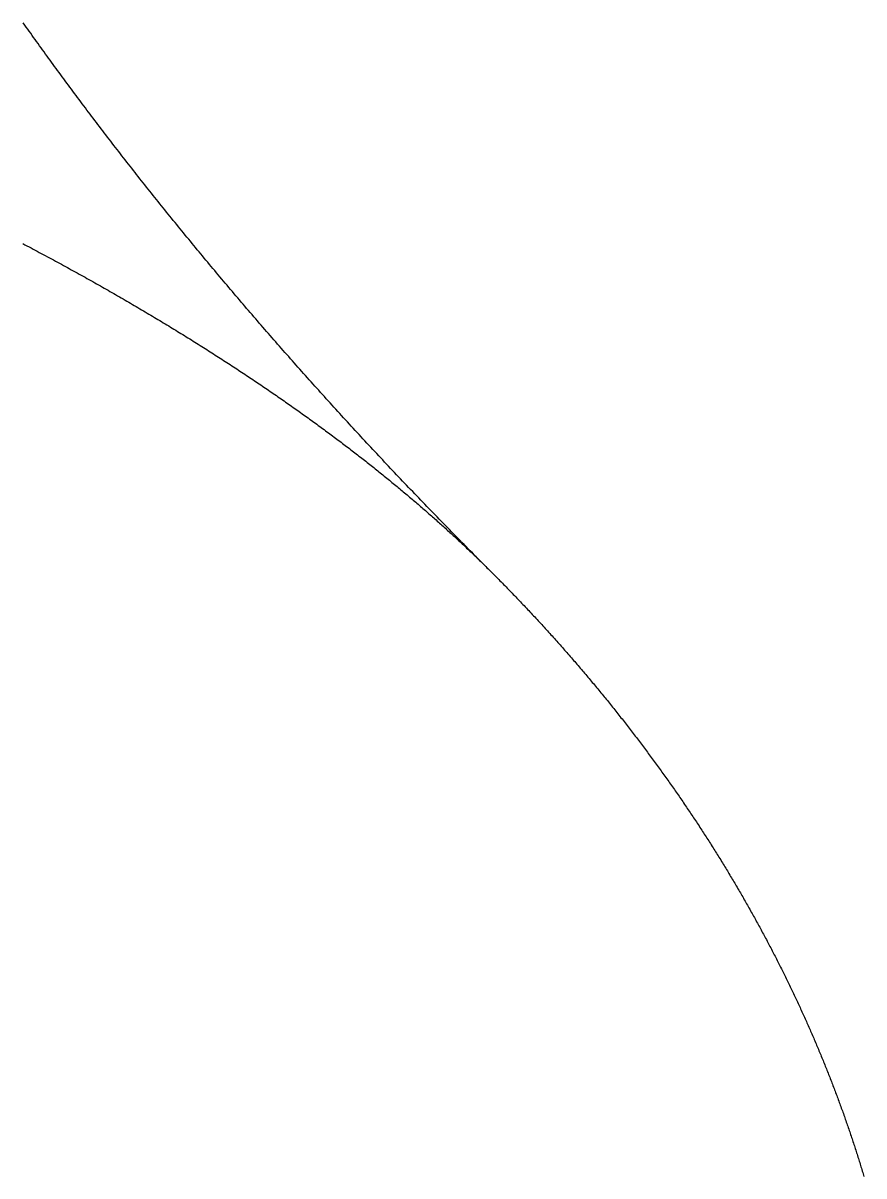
# Model space of a CAD drawing. Extents: x -14 to 314, y -178 to 13.
# Drawn here: x 63.71 to 73.21, y -134.82 to -121.8 of the extents above; entities that cross this region are included whole.
import ezdxf

# ---------------------------------------------------------------- set-up
doc = ezdxf.new("R2010")
doc.units = 0
doc.layers.add('BLACK', color=7, linetype='CONTINUOUS')

msp = doc.modelspace()

# ---------------------------------------------------------------- linework, layer by layer
at = {"layer": 'BLACK', "linetype": 'CONTINUOUS'}
for p, q in [((63.729572, -121.819915), (63.713001, -121.796563)), ((63.746169, -121.843272), (63.729572, -121.819915)), ((63.762793, -121.86663), (63.746169, -121.843272)), ((63.779443, -121.889992), (63.762793, -121.86663)), ((63.79612, -121.913357), (63.779443, -121.889992)), ((63.812824, -121.936724), (63.79612, -121.913357)), ((63.829554, -121.960095), (63.812824, -121.936724)), ((63.846311, -121.983468), (63.829554, -121.960095)), ((63.863095, -122.006844), (63.846311, -121.983468)), ((63.879905, -122.030223), (63.863095, -122.006844)), ((63.896742, -122.053605), (63.879905, -122.030223)), ((63.913606, -122.07699), (63.896742, -122.053605)), ((63.930496, -122.100377), (63.913606, -122.07699)), ((63.947413, -122.123768), (63.930496, -122.100377)), ((63.964357, -122.14716), (63.947413, -122.123768)), ((63.981328, -122.170557), (63.964357, -122.14716)), ((63.998325, -122.193955), (63.981328, -122.170557)), ((64.015349, -122.217357), (63.998325, -122.193955)), ((64.0324, -122.240761), (64.015349, -122.217357)), ((64.049478, -122.264169), (64.0324, -122.240761)), ((64.066582, -122.287579), (64.049478, -122.264169)), ((64.083714, -122.310992), (64.066582, -122.287579)), ((64.100872, -122.334407), (64.083714, -122.310992)), ((64.118057, -122.357826), (64.100872, -122.334407)), ((64.135269, -122.381247), (64.118057, -122.357826)), ((64.152507, -122.404671), (64.135269, -122.381247)), ((64.169773, -122.428098), (64.152507, -122.404671)), ((64.187066, -122.451528), (64.169773, -122.428098)), ((64.204385, -122.47496), (64.187066, -122.451528)), ((64.221731, -122.498395), (64.204385, -122.47496)), ((64.239105, -122.521833), (64.221731, -122.498395)), ((64.256505, -122.545273), (64.239105, -122.521833)), ((64.273932, -122.568717), (64.256505, -122.545273)), ((64.291386, -122.592163), (64.273932, -122.568717)), ((64.308867, -122.615611), (64.291386, -122.592163)), ((64.326376, -122.639063), (64.308867, -122.615611)), ((64.34391, -122.662517), (64.326376, -122.639063)), ((64.361473, -122.685975), (64.34391, -122.662517)), ((64.379062, -122.709434), (64.361473, -122.685975)), ((64.396678, -122.732897), (64.379062, -122.709434)), ((64.414321, -122.756362), (64.396678, -122.732897)), ((64.431992, -122.77983), (64.414321, -122.756362)), ((64.449689, -122.8033), (64.431992, -122.77983)), ((64.467414, -122.826774), (64.449689, -122.8033)), ((64.485165, -122.85025), (64.467414, -122.826774)), ((64.502944, -122.873728), (64.485165, -122.85025)), ((64.52075, -122.89721), (64.502944, -122.873728)), ((64.538583, -122.920694), (64.52075, -122.89721)), ((64.556443, -122.94418), (64.538583, -122.920694)), ((64.57433, -122.96767), (64.556443, -122.94418)), ((64.592244, -122.991162), (64.57433, -122.96767)), ((64.610186, -123.014657), (64.592244, -122.991162)), ((64.628155, -123.038154), (64.610186, -123.014657)), ((64.646151, -123.061654), (64.628155, -123.038154)), ((64.664174, -123.085156), (64.646151, -123.061654)), ((64.682225, -123.108662), (64.664174, -123.085156)), ((64.700302, -123.13217), (64.682225, -123.108662)), ((64.718408, -123.15568), (64.700302, -123.13217)), ((64.73654, -123.179193), (64.718408, -123.15568)), ((64.754699, -123.202709), (64.73654, -123.179193)), ((64.772886, -123.226228), (64.754699, -123.202709)), ((64.791101, -123.249749), (64.772886, -123.226228)), ((64.809342, -123.273272), (64.791101, -123.249749)), ((64.827611, -123.296799), (64.809342, -123.273272)), ((64.845907, -123.320327), (64.827611, -123.296799)), ((64.864231, -123.343859), (64.845907, -123.320327)), ((64.882581, -123.367393), (64.864231, -123.343859)), ((64.90096, -123.39093), (64.882581, -123.367393)), ((64.919365, -123.414469), (64.90096, -123.39093)), ((64.937799, -123.438011), (64.919365, -123.414469)), ((64.956259, -123.461555), (64.937799, -123.438011)), ((64.974747, -123.485102), (64.956259, -123.461555)), ((64.993262, -123.508651), (64.974747, -123.485102)), ((65.011805, -123.532203), (64.993262, -123.508651)), ((65.030376, -123.555758), (65.011805, -123.532203)), ((65.048974, -123.579315), (65.030376, -123.555758)), ((65.067599, -123.602875), (65.048974, -123.579315)), ((65.086252, -123.626437), (65.067599, -123.602875)), ((65.104932, -123.650001), (65.086252, -123.626437)), ((65.12364, -123.673569), (65.104932, -123.650001)), ((65.142375, -123.697139), (65.12364, -123.673569)), ((65.161138, -123.720711), (65.142375, -123.697139)), ((65.179929, -123.744286), (65.161138, -123.720711)), ((65.198747, -123.767863), (65.179929, -123.744286)), ((65.217593, -123.791443), (65.198747, -123.767863)), ((65.236466, -123.815025), (65.217593, -123.791443)), ((65.255367, -123.83861), (65.236466, -123.815025)), ((65.274296, -123.862198), (65.255367, -123.83861)), ((65.293252, -123.885787), (65.274296, -123.862198)), ((65.312236, -123.90938), (65.293252, -123.885787)), ((65.331247, -123.932974), (65.312236, -123.90938)), ((65.350287, -123.956572), (65.331247, -123.932974)), ((65.369353, -123.980171), (65.350287, -123.956572)), ((65.388448, -124.003774), (65.369353, -123.980171)), ((65.407571, -124.027378), (65.388448, -124.003774)), ((65.426721, -124.050985), (65.407571, -124.027378)), ((65.445898, -124.074595), (65.426721, -124.050985)), ((65.465104, -124.098207), (65.445898, -124.074595)), ((65.484337, -124.121821), (65.465104, -124.098207)), ((65.503599, -124.145438), (65.484337, -124.121821)), ((65.522888, -124.169057), (65.503599, -124.145438)), ((65.542205, -124.192679), (65.522888, -124.169057)), ((65.561549, -124.216303), (65.542205, -124.192679)), ((65.580922, -124.23993), (65.561549, -124.216303)), ((65.600322, -124.263558), (65.580922, -124.23993)), ((65.61975, -124.28719), (65.600322, -124.263558)), ((63.707376, -124.289603), (63.73073, -124.301911)), ((63.73073, -124.301911), (63.75402, -124.314209)), ((63.75402, -124.314209), (63.777282, -124.326514)), ((63.777282, -124.326514), (63.800481, -124.338809)), ((63.800481, -124.338809), (63.823652, -124.351112)), ((63.823652, -124.351112), (63.84676, -124.363403)), ((63.84676, -124.363403), (63.86984, -124.375703)), ((63.86984, -124.375703), (63.892857, -124.387991)), ((63.892857, -124.387991), (63.915847, -124.400288)), ((65.639206, -124.310823), (65.61975, -124.28719)), ((65.65869, -124.33446), (65.639206, -124.310823)), ((65.678202, -124.358098), (65.65869, -124.33446)), ((65.697741, -124.381739), (65.678202, -124.358098)), ((65.717309, -124.405382), (65.697741, -124.381739)), ((63.915847, -124.400288), (63.938773, -124.412573)), ((63.938773, -124.412573), (63.961672, -124.424867)), ((63.961672, -124.424867), (63.984508, -124.437149)), ((63.984508, -124.437149), (64.007316, -124.44944)), ((64.007316, -124.44944), (64.030062, -124.461719)), ((64.030062, -124.461719), (64.05278, -124.474006)), ((64.05278, -124.474006), (64.075436, -124.486282)), ((64.075436, -124.486282), (64.098064, -124.498566)), ((64.098064, -124.498566), (64.12063, -124.510839)), ((64.12063, -124.510839), (64.143168, -124.52312)), ((64.143168, -124.52312), (64.165645, -124.53539)), ((65.736905, -124.429028), (65.717309, -124.405382)), ((65.756528, -124.452676), (65.736905, -124.429028)), ((65.77618, -124.476327), (65.756528, -124.452676)), ((65.795859, -124.499979), (65.77618, -124.476327)), ((65.815566, -124.523634), (65.795859, -124.499979)), ((65.835302, -124.547292), (65.815566, -124.523634)), ((64.165645, -124.53539), (64.188094, -124.547668)), ((64.188094, -124.547668), (64.210481, -124.559934)), ((64.210481, -124.559934), (64.232841, -124.572209)), ((64.232841, -124.572209), (64.255139, -124.584472)), ((64.255139, -124.584472), (64.277409, -124.596743)), ((64.277409, -124.596743), (64.299618, -124.609003)), ((64.299618, -124.609003), (64.3218, -124.621271)), ((64.3218, -124.621271), (64.34392, -124.633528)), ((64.34392, -124.633528), (64.366013, -124.645792)), ((64.366013, -124.645792), (64.388045, -124.658046)), ((64.388045, -124.658046), (64.410049, -124.670307)), ((65.855065, -124.570952), (65.835302, -124.547292)), ((65.874857, -124.594614), (65.855065, -124.570952)), ((65.894676, -124.618278), (65.874857, -124.594614)), ((65.914524, -124.641945), (65.894676, -124.618278)), ((65.934399, -124.665614), (65.914524, -124.641945)), ((64.410049, -124.670307), (64.431993, -124.682557)), ((64.431993, -124.682557), (64.453909, -124.694815)), ((64.453909, -124.694815), (64.475765, -124.707062)), ((64.475765, -124.707062), (64.497593, -124.719316)), ((64.497593, -124.719316), (64.519361, -124.731559)), ((64.519361, -124.731559), (64.541101, -124.74381)), ((64.541101, -124.74381), (64.562781, -124.75605)), ((64.562781, -124.75605), (64.584434, -124.768298)), ((64.584434, -124.768298), (64.606027, -124.780534)), ((64.606027, -124.780534), (64.627592, -124.792778)), ((65.954303, -124.689286), (65.934399, -124.665614)), ((65.974235, -124.71296), (65.954303, -124.689286)), ((65.994195, -124.736636), (65.974235, -124.71296)), ((66.014183, -124.760314), (65.994195, -124.736636)), ((66.034199, -124.783995), (66.014183, -124.760314)), ((66.054243, -124.807678), (66.034199, -124.783995)), ((64.627592, -124.792778), (64.649097, -124.805011)), ((64.649097, -124.805011), (64.670576, -124.817252)), ((64.670576, -124.817252), (64.691994, -124.829482)), ((64.691994, -124.829482), (64.713385, -124.841719)), ((64.713385, -124.841719), (64.734717, -124.853945)), ((64.734717, -124.853945), (64.756021, -124.866178)), ((64.756021, -124.866178), (64.777266, -124.878401)), ((64.777266, -124.878401), (64.798484, -124.890631)), ((64.798484, -124.890631), (64.819643, -124.90285)), ((64.819643, -124.90285), (64.840774, -124.915076)), ((64.840774, -124.915076), (64.861847, -124.927291)), ((66.074315, -124.831363), (66.054243, -124.807678)), ((66.094416, -124.855051), (66.074315, -124.831363)), ((66.114545, -124.878741), (66.094416, -124.855051)), ((66.134702, -124.902433), (66.114545, -124.878741)), ((66.154887, -124.926127), (66.134702, -124.902433)), ((64.861847, -124.927291), (64.882892, -124.939514)), ((64.882892, -124.939514), (64.903879, -124.951726)), ((64.903879, -124.951726), (64.924838, -124.963945)), ((64.924838, -124.963945), (64.945739, -124.976153)), ((64.945739, -124.976153), (64.966613, -124.988369)), ((64.966613, -124.988369), (64.987428, -125.000573)), ((64.987428, -125.000573), (65.008216, -125.012785)), ((65.008216, -125.012785), (65.028946, -125.024986)), ((65.028946, -125.024986), (65.049649, -125.037194)), ((65.049649, -125.037194), (65.070294, -125.049391)), ((65.070294, -125.049391), (65.090912, -125.061595)), ((66.1751, -124.949824), (66.154887, -124.926127)), ((66.195342, -124.973523), (66.1751, -124.949824)), ((66.215612, -124.997225), (66.195342, -124.973523)), ((66.23591, -125.020928), (66.215612, -124.997225)), ((66.256236, -125.044634), (66.23591, -125.020928)), ((66.27659, -125.068342), (66.256236, -125.044634)), ((65.090912, -125.061595), (65.111472, -125.073789)), ((65.111472, -125.073789), (65.132005, -125.085989)), ((65.132005, -125.085989), (65.152481, -125.098179)), ((65.152481, -125.098179), (65.172929, -125.110376)), ((65.172929, -125.110376), (65.19332, -125.122562)), ((65.19332, -125.122562), (65.213684, -125.134755)), ((65.213684, -125.134755), (65.23399, -125.146937)), ((65.23399, -125.146937), (65.25427, -125.159126)), ((65.25427, -125.159126), (65.274493, -125.171305)), ((65.274493, -125.171305), (65.294688, -125.18349)), ((66.296974, -125.092052), (66.27659, -125.068342)), ((66.317385, -125.115764), (66.296974, -125.092052)), ((66.337824, -125.139479), (66.317385, -125.115764)), ((66.358292, -125.163196), (66.337824, -125.139479)), ((66.378788, -125.186915), (66.358292, -125.163196)), ((65.294688, -125.18349), (65.314827, -125.195665)), ((65.314827, -125.195665), (65.334939, -125.207846)), ((65.334939, -125.207846), (65.354994, -125.220017)), ((65.354994, -125.220017), (65.375022, -125.232195)), ((65.375022, -125.232195), (65.394994, -125.244362)), ((65.394994, -125.244362), (65.414939, -125.256536)), ((65.414939, -125.256536), (65.434827, -125.268699)), ((65.434827, -125.268699), (65.454689, -125.280869)), ((65.454689, -125.280869), (65.474494, -125.293028)), ((65.474494, -125.293028), (65.494273, -125.305194)), ((65.494273, -125.305194), (65.513995, -125.317349)), ((66.399313, -125.210637), (66.378788, -125.186915)), ((66.419866, -125.23436), (66.399313, -125.210637)), ((66.440447, -125.258086), (66.419866, -125.23436)), ((66.461057, -125.281814), (66.440447, -125.258086)), ((66.481695, -125.305544), (66.461057, -125.281814)), ((66.502362, -125.329277), (66.481695, -125.305544)), ((65.513995, -125.317349), (65.533691, -125.329511)), ((65.533691, -125.329511), (65.553331, -125.341662)), ((65.553331, -125.341662), (65.572945, -125.353821)), ((65.572945, -125.353821), (65.592502, -125.365968)), ((65.592502, -125.365968), (65.612033, -125.378122)), ((65.612033, -125.378122), (65.631509, -125.390265)), ((65.631509, -125.390265), (65.650958, -125.402416)), ((65.650958, -125.402416), (65.670351, -125.414555)), ((65.670351, -125.414555), (65.689718, -125.426701)), ((65.689718, -125.426701), (65.70903, -125.438836)), ((65.70903, -125.438836), (65.728315, -125.450979)), ((66.523056, -125.353011), (66.502362, -125.329277)), ((66.54378, -125.376748), (66.523056, -125.353011)), ((66.564532, -125.400487), (66.54378, -125.376748)), ((66.585312, -125.424228), (66.564532, -125.400487)), ((66.606121, -125.447971), (66.585312, -125.424228)), ((65.728315, -125.450979), (65.747545, -125.46311)), ((65.747545, -125.46311), (65.766749, -125.475248)), ((65.766749, -125.475248), (65.785898, -125.487375)), ((65.785898, -125.487375), (65.80502, -125.499509)), ((65.80502, -125.499509), (65.824088, -125.511632)), ((65.824088, -125.511632), (65.843129, -125.523762)), ((65.843129, -125.523762), (65.862116, -125.535881)), ((65.862116, -125.535881), (65.881076, -125.548007)), ((65.881076, -125.548007), (65.899982, -125.560122)), ((65.899982, -125.560122), (65.918862, -125.572244)), ((66.626958, -125.471717), (66.606121, -125.447971)), ((66.647824, -125.495464), (66.626958, -125.471717)), ((66.668719, -125.519214), (66.647824, -125.495464)), ((66.689641, -125.542966), (66.668719, -125.519214)), ((66.710593, -125.56672), (66.689641, -125.542966)), ((66.731573, -125.590476), (66.710593, -125.56672)), ((65.918862, -125.572244), (65.937688, -125.584355)), ((65.937688, -125.584355), (65.956487, -125.596473)), ((65.956487, -125.596473), (65.975232, -125.60858)), ((65.975232, -125.60858), (65.993951, -125.620693)), ((65.993951, -125.620693), (66.012616, -125.632796)), ((66.012616, -125.632796), (66.031255, -125.644905)), ((66.031255, -125.644905), (66.04984, -125.657004)), ((66.04984, -125.657004), (66.068399, -125.669109)), ((66.068399, -125.669109), (66.086905, -125.681203)), ((66.086905, -125.681203), (66.105384, -125.693304)), ((66.105384, -125.693304), (66.12381, -125.705394)), ((66.752581, -125.614235), (66.731573, -125.590476)), ((66.773619, -125.637995), (66.752581, -125.614235)), ((66.794684, -125.661758), (66.773619, -125.637995)), ((66.815779, -125.685523), (66.794684, -125.661758)), ((66.836902, -125.70929), (66.815779, -125.685523)), ((66.12381, -125.705394), (66.14221, -125.717491)), ((66.14221, -125.717491), (66.160556, -125.729577)), ((66.160556, -125.729577), (66.178877, -125.74167)), ((66.178877, -125.74167), (66.197145, -125.753751)), ((66.197145, -125.753751), (66.215386, -125.76584)), ((66.215386, -125.76584), (66.233575, -125.777917)), ((66.233575, -125.777917), (66.251738, -125.790001)), ((66.251738, -125.790001), (66.269848, -125.802074)), ((66.269848, -125.802074), (66.287932, -125.814154)), ((66.287932, -125.814154), (66.305964, -125.826223)), ((66.305964, -125.826223), (66.323969, -125.838299)), ((66.858053, -125.733058), (66.836902, -125.70929)), ((66.879234, -125.75683), (66.858053, -125.733058)), ((66.900443, -125.780603), (66.879234, -125.75683)), ((66.921681, -125.804378), (66.900443, -125.780603)), ((66.942947, -125.828155), (66.921681, -125.804378)), ((66.964242, -125.851935), (66.942947, -125.828155)), ((66.323969, -125.838299), (66.341923, -125.850363)), ((66.341923, -125.850363), (66.35985, -125.862435)), ((66.35985, -125.862435), (66.377725, -125.874495)), ((66.377725, -125.874495), (66.395575, -125.886562)), ((66.395575, -125.886562), (66.413372, -125.898618)), ((66.413372, -125.898618), (66.431144, -125.910681)), ((66.431144, -125.910681), (66.448863, -125.922732)), ((66.448863, -125.922732), (66.466557, -125.934791)), ((66.466557, -125.934791), (66.4842, -125.946838)), ((66.4842, -125.946838), (66.501816, -125.958892)), ((66.501816, -125.958892), (66.519381, -125.970935)), ((66.985566, -125.875716), (66.964242, -125.851935)), ((67.006918, -125.8995), (66.985566, -125.875716)), ((67.028299, -125.923285), (67.006918, -125.8995)), ((67.04971, -125.947073), (67.028299, -125.923285)), ((67.071148, -125.970863), (67.04971, -125.947073)), ((66.519381, -125.970935), (66.536921, -125.982985)), ((66.536921, -125.982985), (66.554409, -125.995024)), ((66.554409, -125.995024), (66.571871, -126.007069)), ((66.571871, -126.007069), (66.589282, -126.019103)), ((66.589282, -126.019103), (66.606668, -126.031144)), ((66.606668, -126.031144), (66.624002, -126.043174)), ((66.624002, -126.043174), (66.641311, -126.055211)), ((66.641311, -126.055211), (66.658569, -126.067236)), ((66.658569, -126.067236), (66.675802, -126.079269)), ((66.675802, -126.079269), (66.692983, -126.09129)), ((66.692983, -126.09129), (66.71014, -126.103318)), ((67.092616, -125.994655), (67.071148, -125.970863)), ((67.114112, -126.018448), (67.092616, -125.994655)), ((67.135638, -126.042244), (67.114112, -126.018448)), ((67.157191, -126.066042), (67.135638, -126.042244)), ((67.178774, -126.089842), (67.157191, -126.066042)), ((67.200386, -126.113644), (67.178774, -126.089842)), ((66.71014, -126.103318), (66.727245, -126.115334)), ((66.727245, -126.115334), (66.744326, -126.127358)), ((66.744326, -126.127358), (66.761356, -126.13937)), ((66.761356, -126.13937), (66.77836, -126.151389)), ((66.77836, -126.151389), (66.795314, -126.163397)), ((66.795314, -126.163397), (66.812243, -126.175411)), ((66.812243, -126.175411), (66.829122, -126.187415)), ((66.829122, -126.187415), (66.845976, -126.199425)), ((66.845976, -126.199425), (66.862779, -126.211424)), ((66.862779, -126.211424), (66.879557, -126.223429)), ((67.222027, -126.137449), (67.200386, -126.113644)), ((67.243696, -126.161254), (67.222027, -126.137449)), ((67.265394, -126.185063), (67.243696, -126.161254)), ((67.287121, -126.208873), (67.265394, -126.185063)), ((67.308878, -126.232685), (67.287121, -126.208873)), ((66.879557, -126.223429), (66.896286, -126.235424)), ((66.896286, -126.235424), (66.912989, -126.247425)), ((66.912989, -126.247425), (66.929643, -126.259415)), ((66.929643, -126.259415), (66.946271, -126.271412)), ((66.946271, -126.271412), (66.96285, -126.283397)), ((66.96285, -126.283397), (66.979404, -126.295389)), ((66.979404, -126.295389), (66.995909, -126.307371)), ((66.995909, -126.307371), (67.012388, -126.319358)), ((67.012388, -126.319358), (67.028819, -126.331335)), ((67.028819, -126.331335), (67.045224, -126.343318)), ((67.045224, -126.343318), (67.06158, -126.35529)), ((67.330663, -126.256499), (67.308878, -126.232685)), ((67.352477, -126.280315), (67.330663, -126.256499)), ((67.37432, -126.304133), (67.352477, -126.280315)), ((67.396192, -126.327953), (67.37432, -126.304133)), ((67.418093, -126.351775), (67.396192, -126.327953)), ((67.440023, -126.375599), (67.418093, -126.351775)), ((67.06158, -126.35529), (67.077911, -126.367269)), ((67.077911, -126.367269), (67.094194, -126.379236)), ((67.094194, -126.379236), (67.110451, -126.39121)), ((67.110451, -126.39121), (67.12666, -126.403173)), ((67.12666, -126.403173), (67.142844, -126.415143)), ((67.142844, -126.415143), (67.158979, -126.427102)), ((67.158979, -126.427102), (67.175089, -126.439067)), ((67.175089, -126.439067), (67.191151, -126.451021)), ((67.191151, -126.451021), (67.207188, -126.462981)), ((67.207188, -126.462981), (67.223177, -126.474931)), ((67.223177, -126.474931), (67.239141, -126.486886)), ((67.461981, -126.399425), (67.440023, -126.375599)), ((67.483969, -126.423254), (67.461981, -126.399425)), ((67.505986, -126.447083), (67.483969, -126.423254)), ((67.528032, -126.470915), (67.505986, -126.447083)), ((67.550107, -126.494749), (67.528032, -126.470915)), ((67.239141, -126.486886), (67.255058, -126.498831)), ((67.255058, -126.498831), (67.270949, -126.510783)), ((67.270949, -126.510783), (67.286792, -126.522723)), ((67.286792, -126.522723), (67.302611, -126.53467)), ((67.302611, -126.53467), (67.318382, -126.546606)), ((67.318382, -126.546606), (67.334128, -126.558548)), ((67.334128, -126.558548), (67.349827, -126.570479)), ((67.349827, -126.570479), (67.3655, -126.582417)), ((67.3655, -126.582417), (67.381127, -126.594344)), ((67.381127, -126.594344), (67.396729, -126.606277)), ((67.396729, -126.606277), (67.412284, -126.618199)), ((67.572212, -126.518585), (67.550107, -126.494749)), ((67.594345, -126.542423), (67.572212, -126.518585)), ((67.616507, -126.566263), (67.594345, -126.542423)), ((67.638698, -126.590104), (67.616507, -126.566263)), ((67.660919, -126.613948), (67.638698, -126.590104)), ((67.683169, -126.637793), (67.660919, -126.613948)), ((67.412284, -126.618199), (67.427814, -126.630127)), ((67.427814, -126.630127), (67.443297, -126.642045)), ((67.443297, -126.642045), (67.458755, -126.653968)), ((67.458755, -126.653968), (67.474166, -126.665881)), ((67.474166, -126.665881), (67.489553, -126.677801)), ((67.489553, -126.677801), (67.504893, -126.689709)), ((67.504893, -126.689709), (67.520209, -126.701624)), ((67.520209, -126.701624), (67.535478, -126.713527)), ((67.535478, -126.713527), (67.550722, -126.725437)), ((67.550722, -126.725437), (67.56592, -126.737337)), ((67.56592, -126.737337), (67.581094, -126.749242)), ((67.705448, -126.661641), (67.683169, -126.637793)), ((67.727756, -126.68549), (67.705448, -126.661641)), ((67.750093, -126.709341), (67.727756, -126.68549)), ((67.772459, -126.733194), (67.750093, -126.709341)), ((67.794855, -126.757049), (67.772459, -126.733194)), ((67.581094, -126.749242), (67.596221, -126.761137)), ((67.596221, -126.761137), (67.611324, -126.773037)), ((67.611324, -126.773037), (67.626381, -126.784927)), ((67.626381, -126.784927), (67.641413, -126.796823)), ((67.641413, -126.796823), (67.6564, -126.808709)), ((67.6564, -126.808709), (67.671362, -126.8206)), ((67.671362, -126.8206), (67.686278, -126.832481)), ((67.686278, -126.832481), (67.70117, -126.844368)), ((67.70117, -126.844368), (67.716016, -126.856244)), ((67.716016, -126.856244), (67.730838, -126.868126)), ((67.730838, -126.868126), (67.745615, -126.879998)), ((67.81728, -126.780906), (67.794855, -126.757049)), ((67.839734, -126.804765), (67.81728, -126.780906)), ((67.862217, -126.828625), (67.839734, -126.804765)), ((67.88473, -126.852488), (67.862217, -126.828625)), ((67.907271, -126.876352), (67.88473, -126.852488)), ((67.745615, -126.879998), (67.760367, -126.891875)), ((67.760367, -126.891875), (67.775074, -126.903742)), ((67.775074, -126.903742), (67.789757, -126.915615)), ((67.789757, -126.915615), (67.804394, -126.927478)), ((67.804394, -126.927478), (67.819008, -126.939346)), ((67.819008, -126.939346), (67.833576, -126.951204)), ((67.833576, -126.951204), (67.84812, -126.963067)), ((67.84812, -126.963067), (67.862619, -126.97492)), ((67.862619, -126.97492), (67.877094, -126.986779)), ((67.877094, -126.986779), (67.891525, -126.998628)), ((67.891525, -126.998628), (67.905931, -127.010482)), ((67.929843, -126.900219), (67.907271, -126.876352)), ((67.952443, -126.924087), (67.929843, -126.900219)), ((67.975073, -126.947957), (67.952443, -126.924087)), ((67.997732, -126.971829), (67.975073, -126.947957)), ((68.02042, -126.995703), (67.997732, -126.971829)), ((68.043138, -127.019578), (68.02042, -126.995703)), ((67.905931, -127.010482), (67.920293, -127.022326)), ((67.920293, -127.022326), (67.934631, -127.034175)), ((67.934631, -127.034175), (67.948924, -127.046015)), ((67.948924, -127.046015), (67.963193, -127.05786)), ((67.963193, -127.05786), (67.977418, -127.069694)), ((67.977418, -127.069694), (67.991619, -127.081535)), ((67.991619, -127.081535), (68.005777, -127.093364)), ((68.005777, -127.093364), (68.019909, -127.1052)), ((68.019909, -127.1052), (68.033999, -127.117025)), ((68.033999, -127.117025), (68.048064, -127.128857)), ((68.065885, -127.043456), (68.043138, -127.019578)), ((68.048064, -127.128857), (68.062085, -127.140677)), ((68.088661, -127.067335), (68.065885, -127.043456)), ((68.111467, -127.091216), (68.088661, -127.067335)), ((68.134302, -127.115099), (68.111467, -127.091216)), ((68.157167, -127.138983), (68.134302, -127.115099)), ((68.062085, -127.140677), (68.076083, -127.152504)), ((68.076083, -127.152504), (68.090036, -127.16432)), ((68.090036, -127.16432), (68.103966, -127.176142)), ((68.103966, -127.176142), (68.117853, -127.187953)), ((68.117853, -127.187953), (68.131716, -127.19977)), ((68.131716, -127.19977), (68.145535, -127.211577)), ((68.145535, -127.211577), (68.15933, -127.223389)), ((68.180061, -127.16287), (68.157167, -127.138983)), ((68.15933, -127.223389), (68.173083, -127.235191)), ((68.173083, -127.235191), (68.186811, -127.246999)), ((68.202985, -127.186758), (68.180061, -127.16287)), ((68.186811, -127.246999), (68.200497, -127.258797)), ((68.200497, -127.258797), (68.214159, -127.2706)), ((68.225938, -127.210648), (68.202985, -127.186758)), ((68.24892, -127.23454), (68.225938, -127.210648)), ((68.271932, -127.258434), (68.24892, -127.23454)), ((68.294974, -127.282329), (68.271932, -127.258434)), ((68.214159, -127.2706), (68.227778, -127.282393)), ((68.227778, -127.282393), (68.241373, -127.294191)), ((68.241373, -127.294191), (68.254926, -127.30598)), ((68.254926, -127.30598), (68.268455, -127.317774)), ((68.268455, -127.317774), (68.281941, -127.329557)), ((68.281941, -127.329557), (68.295404, -127.341347)), ((68.318045, -127.306227), (68.294974, -127.282329)), ((68.295404, -127.341347), (68.308824, -127.353126)), ((68.308824, -127.353126), (68.322221, -127.36491)), ((68.341145, -127.330126), (68.318045, -127.306227)), ((68.322221, -127.36491), (68.335575, -127.376685)), ((68.335575, -127.376685), (68.348906, -127.388465)), ((68.364275, -127.354026), (68.341145, -127.330126)), ((68.348906, -127.388465), (68.362195, -127.400234)), ((68.387435, -127.377929), (68.364275, -127.354026)), ((68.410624, -127.401833), (68.387435, -127.377929)), ((68.362195, -127.400234), (68.37546, -127.41201)), ((68.37546, -127.41201), (68.388683, -127.423775)), ((68.388683, -127.423775), (68.401883, -127.435546)), ((68.401883, -127.435546), (68.415041, -127.447306)), ((68.433843, -127.42574), (68.410624, -127.401833)), ((68.415041, -127.447306), (68.428175, -127.459073)), ((68.428175, -127.459073), (68.441268, -127.470828)), ((68.457091, -127.449647), (68.433843, -127.42574)), ((68.441268, -127.470828), (68.454337, -127.48259)), ((68.454337, -127.48259), (68.467365, -127.494341)), ((68.480369, -127.473557), (68.457091, -127.449647)), ((68.467365, -127.494341), (68.480369, -127.506098)), ((68.503676, -127.497468), (68.480369, -127.473557)), ((68.480369, -127.506098), (68.493332, -127.517845)), ((68.493332, -127.517845), (68.506272, -127.529598)), ((68.527014, -127.521382), (68.503676, -127.497468)), ((68.55038, -127.545296), (68.527014, -127.521382)), ((68.506272, -127.529598), (68.51917, -127.54134)), ((68.51917, -127.54134), (68.532045, -127.553087)), ((68.532045, -127.553087), (68.544879, -127.564825)), ((68.544879, -127.564825), (68.55769, -127.576568)), ((68.573777, -127.569213), (68.55038, -127.545296)), ((68.55769, -127.576568), (68.57046, -127.588301)), ((68.57046, -127.588301), (68.583206, -127.60004)), ((68.597203, -127.593131), (68.573777, -127.569213)), ((68.583206, -127.60004), (68.595912, -127.611768)), ((68.595912, -127.611768), (68.608594, -127.623502)), ((68.620659, -127.617051), (68.597203, -127.593131)), ((68.608594, -127.623502), (68.621236, -127.635226)), ((68.644144, -127.640973), (68.620659, -127.617051)), ((68.621236, -127.635226), (68.633854, -127.646955)), ((68.633854, -127.646955), (68.646432, -127.658675)), ((68.66766, -127.664896), (68.644144, -127.640973)), ((68.646432, -127.658675), (68.658987, -127.6704)), ((68.658987, -127.6704), (68.671502, -127.682114)), ((68.691204, -127.688821), (68.66766, -127.664896)), ((68.671502, -127.682114), (68.683993, -127.693835)), ((68.683993, -127.693835), (68.696444, -127.705545)), ((68.714779, -127.712748), (68.691204, -127.688821)), ((68.696444, -127.705545), (68.708872, -127.717261)), ((68.708872, -127.717261), (68.72126, -127.728966)), ((68.738384, -127.736676), (68.714779, -127.712748)), ((68.72126, -127.728966), (68.733625, -127.740677)), ((68.733625, -127.740677), (68.74595, -127.752379)), ((68.762018, -127.760607), (68.738384, -127.736676)), ((68.74595, -127.752379), (68.758252, -127.764085)), ((68.758252, -127.764085), (68.770514, -127.775782)), ((68.785682, -127.784539), (68.762018, -127.760607)), ((68.770514, -127.775782), (68.782753, -127.787484)), ((68.809376, -127.808472), (68.785682, -127.784539)), ((68.782753, -127.787484), (68.794952, -127.799176)), ((68.794952, -127.799176), (68.807129, -127.810874)), ((68.807129, -127.810874), (68.819266, -127.822561)), ((68.833099, -127.832407), (68.809376, -127.808472)), ((68.819266, -127.822561), (68.83138, -127.834254)), ((68.83138, -127.834254), (68.843454, -127.845937)), ((68.856853, -127.856344), (68.833099, -127.832407)), ((68.843454, -127.845937), (68.855506, -127.857626)), ((68.855506, -127.857626), (68.867519, -127.869304)), ((68.880636, -127.880283), (68.856853, -127.856344)), ((68.867519, -127.869304), (68.879508, -127.880988)), ((68.879508, -127.880988), (68.891459, -127.892663)), ((68.904449, -127.904223), (68.880636, -127.880283)), ((68.891459, -127.892663), (68.903386, -127.904342)), ((68.903386, -127.904342), (68.915275, -127.916012)), ((68.928292, -127.928165), (68.904449, -127.904223)), ((68.915275, -127.916012), (68.927141, -127.927687)), ((68.927141, -127.927687), (68.938968, -127.939352)), ((68.952165, -127.952108), (68.928292, -127.928165)), ((68.938968, -127.939352), (68.950772, -127.951023)), ((68.950772, -127.951023), (68.962538, -127.962683)), ((68.976067, -127.976053), (68.952165, -127.952108)), ((68.962538, -127.962683), (68.974281, -127.974349)), ((68.974281, -127.974349), (68.985985, -127.986006)), ((69, -128), (68.976067, -127.976053)), ((68.985985, -127.986006), (68.997667, -127.997667)), ((68.997667, -127.997667), (69, -128)), ((69, -128), (69.013919, -128.013933)), ((69.013919, -128.013933), (69.027824, -128.02788)), ((69.027824, -128.02788), (69.041707, -128.041834)), ((69.041707, -128.041834), (69.055575, -128.055801)), ((69.055575, -128.055801), (69.069421, -128.069774)), ((69.069421, -128.069774), (69.083252, -128.083761)), ((69.083252, -128.083761), (69.097062, -128.097755)), ((69.097062, -128.097755), (69.110857, -128.111762)), ((69.110857, -128.111762), (69.12463, -128.125775)), ((69.12463, -128.125775), (69.138388, -128.139801)), ((69.138388, -128.139801), (69.152124, -128.153834)), ((69.152124, -128.153834), (69.165845, -128.16788)), ((69.165845, -128.16788), (69.179544, -128.181932)), ((69.179544, -128.181932), (69.193228, -128.195998)), ((69.193228, -128.195998), (69.20689, -128.210069)), ((69.20689, -128.210069), (69.220537, -128.224154)), ((69.220537, -128.224154), (69.234162, -128.238244)), ((69.234162, -128.238244), (69.247772, -128.252348)), ((69.247772, -128.252348), (69.26136, -128.266458)), ((69.26136, -128.266458), (69.274933, -128.280581)), ((69.274933, -128.280581), (69.288483, -128.29471)), ((69.288483, -128.29471), (69.302019, -128.308851)), ((69.302019, -128.308851), (69.315532, -128.322999)), ((69.315532, -128.322999), (69.32903, -128.337159)), ((69.32903, -128.337159), (69.342505, -128.351326)), ((69.342505, -128.351326), (69.355965, -128.365505)), ((69.355965, -128.365505), (69.369403, -128.379689)), ((69.369403, -128.379689), (69.382826, -128.393887)), ((69.382826, -128.393887), (69.396226, -128.40809)), ((69.396226, -128.40809), (69.409611, -128.422306)), ((69.409611, -128.422306), (69.422974, -128.436527)), ((69.422974, -128.436527), (69.436321, -128.450762)), ((69.436321, -128.450762), (69.449646, -128.465001)), ((69.449646, -128.465001), (69.462955, -128.479253)), ((69.462955, -128.479253), (69.476242, -128.493511)), ((69.476242, -128.493511), (69.489513, -128.507781)), ((69.489513, -128.507781), (69.502762, -128.522056)), ((69.502762, -128.522056), (69.515995, -128.536344)), ((69.515995, -128.536344), (69.529206, -128.550637)), ((69.529206, -128.550637), (69.542401, -128.564943)), ((69.542401, -128.564943), (69.555573, -128.579254)), ((69.555573, -128.579254), (69.56873, -128.593577)), ((69.56873, -128.593577), (69.581864, -128.607906)), ((69.581864, -128.607906), (69.594983, -128.622246)), ((69.594983, -128.622246), (69.608079, -128.636592)), ((69.608079, -128.636592), (69.621159, -128.65095)), ((69.621159, -128.65095), (69.634216, -128.665313)), ((69.634216, -128.665313), (69.647258, -128.679688)), ((69.647258, -128.679688), (69.660277, -128.694068)), ((69.660277, -128.694068), (69.67328, -128.70846)), ((69.67328, -128.70846), (69.68626, -128.722857)), ((69.68626, -128.722857), (69.699225, -128.737267)), ((69.699225, -128.737267), (69.712166, -128.75168)), ((69.712166, -128.75168), (69.725092, -128.766106)), ((69.725092, -128.766106), (69.737995, -128.780537)), ((69.737995, -128.780537), (69.750882, -128.794979)), ((69.750882, -128.794979), (69.763746, -128.809426)), ((69.763746, -128.809426), (69.776594, -128.823886)), ((69.776594, -128.823886), (69.789419, -128.838349)), ((69.789419, -128.838349), (69.802229, -128.852825)), ((69.802229, -128.852825), (69.815015, -128.867305)), ((69.815015, -128.867305), (69.827785, -128.881797)), ((69.827785, -128.881797), (69.840532, -128.896293)), ((69.840532, -128.896293), (69.853263, -128.910801)), ((69.853263, -128.910801), (69.865971, -128.925313)), ((69.865971, -128.925313), (69.878663, -128.939837)), ((69.878663, -128.939837), (69.891332, -128.954365)), ((69.891332, -128.954365), (69.903985, -128.968906)), ((69.903985, -128.968906), (69.916614, -128.983449)), ((69.916614, -128.983449), (69.929228, -128.998006)), ((69.929228, -128.998006), (69.941818, -129.012565)), ((69.941818, -129.012565), (69.954392, -129.027137)), ((69.954392, -129.027137), (69.966942, -129.041712)), ((69.966942, -129.041712), (69.979477, -129.056299)), ((69.979477, -129.056299), (69.991988, -129.07089)), ((69.991988, -129.07089), (70.004484, -129.085492)), ((70.004484, -129.085492), (70.016955, -129.100098)), ((70.016955, -129.100098), (70.029411, -129.114716)), ((70.029411, -129.114716), (70.041843, -129.129338)), ((70.041843, -129.129338), (70.054259, -129.143971)), ((70.054259, -129.143971), (70.066651, -129.158607)), ((70.066651, -129.158607), (70.079027, -129.173255)), ((70.079027, -129.173255), (70.09138, -129.187906)), ((70.09138, -129.187906), (70.103717, -129.202569)), ((70.103717, -129.202569), (70.116029, -129.217236)), ((70.116029, -129.217236), (70.128326, -129.231914)), ((70.128326, -129.231914), (70.140599, -129.246594)), ((70.140599, -129.246594), (70.152856, -129.261287)), ((70.152856, -129.261287), (70.165089, -129.275982)), ((70.165089, -129.275982), (70.177306, -129.29069)), ((70.177306, -129.29069), (70.189499, -129.3054)), ((70.189499, -129.3054), (70.201676, -129.320121)), ((70.201676, -129.320121), (70.213829, -129.334845)), ((70.213829, -129.334845), (70.225965, -129.349581)), ((70.225965, -129.349581), (70.238078, -129.36432)), ((70.238078, -129.36432), (70.250175, -129.37907)), ((70.250175, -129.37907), (70.262248, -129.393823)), ((70.262248, -129.393823), (70.274304, -129.408587)), ((70.274304, -129.408587), (70.286336, -129.423354)), ((70.286336, -129.423354), (70.298353, -129.438132)), ((70.298353, -129.438132), (70.310345, -129.452913)), ((70.310345, -129.452913), (70.322321, -129.467705)), ((70.322321, -129.467705), (70.334273, -129.482499)), ((70.334273, -129.482499), (70.346208, -129.497305)), ((70.346208, -129.497305), (70.358119, -129.512113)), ((70.358119, -129.512113), (70.370015, -129.526932)), ((70.370015, -129.526932), (70.381886, -129.541754)), ((70.381886, -129.541754), (70.39374, -129.556587)), ((70.39374, -129.556587), (70.405571, -129.571422)), ((70.405571, -129.571422), (70.417385, -129.586268)), ((70.417385, -129.586268), (70.429175, -129.601117)), ((70.429175, -129.601117), (70.440948, -129.615976)), ((70.440948, -129.615976), (70.452698, -129.630838)), ((70.452698, -129.630838), (70.46443, -129.64571)), ((70.46443, -129.64571), (70.476139, -129.660585)), ((70.476139, -129.660585), (70.487831, -129.675471)), ((70.487831, -129.675471), (70.499499, -129.690358)), ((70.499499, -129.690358), (70.511151, -129.705257)), ((70.511151, -129.705257), (70.522778, -129.720157)), ((70.522778, -129.720157), (70.534389, -129.735069)), ((70.534389, -129.735069), (70.545975, -129.749982)), ((70.545975, -129.749982), (70.557545, -129.764906)), ((70.557545, -129.764906), (70.56909, -129.779832)), ((70.56909, -129.779832), (70.580619, -129.794769)), ((70.580619, -129.794769), (70.592124, -129.809707)), ((70.592124, -129.809707), (70.603612, -129.824656)), ((70.603612, -129.824656), (70.615076, -129.839607)), ((70.615076, -129.839607), (70.626523, -129.854569)), ((70.626523, -129.854569), (70.637946, -129.869532)), ((70.637946, -129.869532), (70.649352, -129.884505)), ((70.649352, -129.884505), (70.660733, -129.899481)), ((70.660733, -129.899481), (70.672098, -129.914467)), ((70.672098, -129.914467), (70.683439, -129.929454)), ((70.683439, -129.929454), (70.694763, -129.944452)), ((70.694763, -129.944452), (70.706062, -129.959451)), ((70.706062, -129.959451), (70.717345, -129.974461)), ((70.717345, -129.974461), (70.728603, -129.989472)), ((70.728603, -129.989472), (70.739845, -130.004494)), ((70.739845, -130.004494), (70.751062, -130.019516)), ((70.751062, -130.019516), (70.762262, -130.03455)), ((70.762262, -130.03455), (70.773438, -130.049584)), ((70.773438, -130.049584), (70.784597, -130.064629)), ((70.784597, -130.064629), (70.795732, -130.079675)), ((70.795732, -130.079675), (70.80685, -130.094731)), ((70.80685, -130.094731), (70.817943, -130.109789)), ((70.817943, -130.109789), (70.829019, -130.124857)), ((70.829019, -130.124857), (70.840071, -130.139925)), ((70.840071, -130.139925), (70.851106, -130.155004)), ((70.851106, -130.155004), (70.862117, -130.170084)), ((70.862117, -130.170084), (70.87311, -130.185174)), ((70.87311, -130.185174), (70.884079, -130.200265)), ((70.884079, -130.200265), (70.895031, -130.215366)), ((70.895031, -130.215366), (70.905959, -130.230468)), ((70.905959, -130.230468), (70.91687, -130.24558)), ((70.91687, -130.24558), (70.927756, -130.260693)), ((70.927756, -130.260693), (70.938625, -130.275816)), ((70.938625, -130.275816), (70.949469, -130.29094)), ((70.949469, -130.29094), (70.960297, -130.306073)), ((70.960297, -130.306073), (70.9711, -130.321207)), ((70.9711, -130.321207), (70.981886, -130.336352)), ((70.981886, -130.336352), (70.992647, -130.351497)), ((70.992647, -130.351497), (71.003391, -130.366652)), ((71.003391, -130.366652), (71.014111, -130.381807)), ((71.014111, -130.381807), (71.024813, -130.396972)), ((71.024813, -130.396972), (71.035491, -130.412137)), ((71.035491, -130.412137), (71.046152, -130.427313)), ((71.046152, -130.427313), (71.056789, -130.442489)), ((71.056789, -130.442489), (71.067408, -130.457675)), ((71.067408, -130.457675), (71.078002, -130.472861)), ((71.078002, -130.472861), (71.08858, -130.488057)), ((71.08858, -130.488057), (71.099133, -130.503252)), ((71.099133, -130.503252), (71.109668, -130.518459)), ((71.109668, -130.518459), (71.120179, -130.533664)), ((71.120179, -130.533664), (71.130673, -130.54888)), ((71.130673, -130.54888), (71.141142, -130.564096)), ((71.141142, -130.564096), (71.151594, -130.579322)), ((71.151594, -130.579322), (71.162021, -130.594547)), ((71.162021, -130.594547), (71.172431, -130.609783)), ((71.172431, -130.609783), (71.182817, -130.625018)), ((71.182817, -130.625018), (71.193185, -130.640263)), ((71.193185, -130.640263), (71.203528, -130.655507)), ((71.203528, -130.655507), (71.213855, -130.670762)), ((71.213855, -130.670762), (71.224156, -130.686016)), ((71.224156, -130.686016), (71.23444, -130.70128)), ((71.23444, -130.70128), (71.2447, -130.716543)), ((71.2447, -130.716543), (71.254942, -130.731816)), ((71.254942, -130.731816), (71.26516, -130.747089)), ((71.26516, -130.747089), (71.27536, -130.762372)), ((71.27536, -130.762372), (71.285536, -130.777653)), ((71.285536, -130.777653), (71.295694, -130.792945)), ((71.295694, -130.792945), (71.305828, -130.808236)), ((71.305828, -130.808236), (71.315944, -130.823536)), ((71.315944, -130.823536), (71.326035, -130.838836)), ((71.326035, -130.838836), (71.33611, -130.854146)), ((71.33611, -130.854146), (71.346159, -130.869454)), ((71.346159, -130.869454), (71.356191, -130.884773)), ((71.356191, -130.884773), (71.366198, -130.90009)), ((71.366198, -130.90009), (71.376188, -130.915417)), ((71.376188, -130.915417), (71.386154, -130.930743)), ((71.386154, -130.930743), (71.396101, -130.946079)), ((71.396101, -130.946079), (71.406024, -130.961414)), ((71.406024, -130.961414), (71.41593, -130.976758)), ((71.41593, -130.976758), (71.425811, -130.992101)), ((71.425811, -130.992101), (71.435674, -131.007454)), ((71.435674, -131.007454), (71.445513, -131.022805)), ((71.445513, -131.022805), (71.455334, -131.038167)), ((71.455334, -131.038167), (71.465131, -131.053526)), ((71.465131, -131.053526), (71.47491, -131.068896)), ((71.47491, -131.068896), (71.484664, -131.084264)), ((71.484664, -131.084264), (71.494401, -131.099641)), ((71.494401, -131.099641), (71.504113, -131.115017)), ((71.504113, -131.115017), (71.513808, -131.130403)), ((71.513808, -131.130403), (71.523478, -131.145787)), ((71.523478, -131.145787), (71.53313, -131.161181)), ((71.53313, -131.161181), (71.542758, -131.176573)), ((71.542758, -131.176573), (71.552368, -131.191974)), ((71.552368, -131.191974), (71.561953, -131.207374)), ((71.561953, -131.207374), (71.571521, -131.222784)), ((71.571521, -131.222784), (71.581064, -131.238191)), ((71.581064, -131.238191), (71.590589, -131.253608)), ((71.590589, -131.253608), (71.60009, -131.269024)), ((71.60009, -131.269024), (71.609573, -131.284449)), ((71.609573, -131.284449), (71.619031, -131.299871)), ((71.619031, -131.299871), (71.628472, -131.315304)), ((71.628472, -131.315304), (71.637888, -131.330734)), ((71.637888, -131.330734), (71.647286, -131.346174)), ((71.647286, -131.346174), (71.65666, -131.361612)), ((71.65666, -131.361612), (71.666016, -131.377059)), ((71.666016, -131.377059), (71.675347, -131.392504)), ((71.675347, -131.392504), (71.684661, -131.407958)), ((71.684661, -131.407958), (71.69395, -131.423411)), ((71.69395, -131.423411), (71.703221, -131.438872)), ((71.703221, -131.438872), (71.712468, -131.454332)), ((71.712468, -131.454332), (71.721697, -131.4698)), ((71.721697, -131.4698), (71.730901, -131.485267)), ((71.730901, -131.485267), (71.740087, -131.500742)), ((71.740087, -131.500742), (71.749249, -131.516216)), ((71.749249, -131.516216), (71.758393, -131.531699)), ((71.758393, -131.531699), (71.767513, -131.547179)), ((71.767513, -131.547179), (71.776614, -131.562669)), ((71.776614, -131.562669), (71.785691, -131.578156)), ((71.785691, -131.578156), (71.79475, -131.593652)), ((71.79475, -131.593652), (71.803785, -131.609146)), ((71.803785, -131.609146), (71.812802, -131.624649)), ((71.812802, -131.624649), (71.821794, -131.64015)), ((71.821794, -131.64015), (71.830768, -131.655659)), ((71.830768, -131.655659), (71.839718, -131.671166)), ((71.839718, -131.671166), (71.84865, -131.686682)), ((71.84865, -131.686682), (71.857557, -131.702196)), ((71.857557, -131.702196), (71.866446, -131.717719)), ((71.866446, -131.717719), (71.875311, -131.733239)), ((71.875311, -131.733239), (71.884158, -131.748767)), ((71.884158, -131.748767), (71.89298, -131.764294)), ((71.89298, -131.764294), (71.901785, -131.779829)), ((71.901785, -131.779829), (71.910564, -131.795362)), ((71.910564, -131.795362), (71.919326, -131.810903)), ((71.919326, -131.810903), (71.928064, -131.826442)), ((71.928064, -131.826442), (71.936783, -131.841989)), ((71.936783, -131.841989), (71.945478, -131.857534)), ((71.945478, -131.857534), (71.954155, -131.873088)), ((71.954155, -131.873088), (71.962807, -131.888638)), ((71.962807, -131.888638), (71.971442, -131.904198)), ((71.971442, -131.904198), (71.980052, -131.919755)), ((71.980052, -131.919755), (71.988644, -131.93532)), ((71.988644, -131.93532), (71.997211, -131.950883)), ((71.997211, -131.950883), (72.005761, -131.966454)), ((72.005761, -131.966454), (72.014286, -131.982022)), ((72.014286, -131.982022), (72.022792, -131.997599)), ((72.022792, -131.997599), (72.031275, -132.013173)), ((72.031275, -132.013173), (72.039739, -132.028756)), ((72.039739, -132.028756), (72.048179, -132.044336)), ((72.048179, -132.044336), (72.056601, -132.059924)), ((72.056601, -132.059924), (72.064999, -132.075509)), ((72.064999, -132.075509), (72.073378, -132.091103)), ((72.073378, -132.091103), (72.081733, -132.106693)), ((72.081733, -132.106693), (72.09007, -132.122293)), ((72.09007, -132.122293), (72.098382, -132.137889)), ((72.098382, -132.137889), (72.106677, -132.153493)), ((72.106677, -132.153493), (72.114947, -132.169095)), ((72.114947, -132.169095), (72.123199, -132.184704)), ((72.123199, -132.184704), (72.131426, -132.200311)), ((72.131426, -132.200311), (72.139635, -132.215926)), ((72.139635, -132.215926), (72.147821, -132.231538)), ((72.147821, -132.231538), (72.155987, -132.247158)), ((72.155987, -132.247158), (72.16413, -132.262775)), ((72.16413, -132.262775), (72.172254, -132.2784)), ((72.172254, -132.2784), (72.180354, -132.294022)), ((72.180354, -132.294022), (72.188436, -132.309652)), ((72.188436, -132.309652), (72.196494, -132.325279)), ((72.196494, -132.325279), (72.204533, -132.340914)), ((72.204533, -132.340914), (72.212548, -132.356546)), ((72.212548, -132.356546), (72.220545, -132.372186)), ((72.220545, -132.372186), (72.228517, -132.387823)), ((72.228517, -132.387823), (72.236472, -132.403467)), ((72.236472, -132.403467), (72.244402, -132.419109)), ((72.244402, -132.419109), (72.252313, -132.434758)), ((72.252313, -132.434758), (72.260201, -132.450404)), ((72.260201, -132.450404), (72.26807, -132.466059)), ((72.26807, -132.466059), (72.275916, -132.481709)), ((72.275916, -132.481709), (72.283742, -132.497368)), ((72.283742, -132.497368), (72.291545, -132.513023)), ((72.291545, -132.513023), (72.299329, -132.528686)), ((72.299329, -132.528686), (72.30709, -132.544346)), ((72.30709, -132.544346), (72.314831, -132.560014)), ((72.314831, -132.560014), (72.322549, -132.575678)), ((72.322549, -132.575678), (72.330249, -132.59135)), ((72.330249, -132.59135), (72.337924, -132.607018)), ((72.337924, -132.607018), (72.345581, -132.622695)), ((72.345581, -132.622695), (72.353214, -132.638368)), ((72.353214, -132.638368), (72.360828, -132.654048)), ((72.360828, -132.654048), (72.368418, -132.669725)), ((72.368418, -132.669725), (72.37599, -132.68541)), ((72.37599, -132.68541), (72.383538, -132.701091)), ((72.383538, -132.701091), (72.391068, -132.71678)), ((72.391068, -132.71678), (72.398573, -132.732465)), ((72.398573, -132.732465), (72.40606, -132.748158)), ((72.40606, -132.748158), (72.413524, -132.763847)), ((72.413524, -132.763847), (72.420968, -132.779544)), ((72.420968, -132.779544), (72.428389, -132.795237)), ((72.428389, -132.795237), (72.435791, -132.810938)), ((72.435791, -132.810938), (72.443169, -132.826635)), ((72.443169, -132.826635), (72.450529, -132.84234)), ((72.450529, -132.84234), (72.457865, -132.858041)), ((72.457865, -132.858041), (72.465182, -132.87375)), ((72.465182, -132.87375), (72.472476, -132.889454)), ((72.472476, -132.889454), (72.479751, -132.905166)), ((72.479751, -132.905166), (72.487002, -132.920875)), ((72.487002, -132.920875), (72.494234, -132.936591)), ((72.494234, -132.936591), (72.501443, -132.952303)), ((72.501443, -132.952303), (72.508633, -132.968022)), ((72.508633, -132.968022), (72.5158, -132.983738)), ((72.5158, -132.983738), (72.522947, -132.999461)), ((72.522947, -132.999461), (72.530071, -133.01518)), ((72.530071, -133.01518), (72.537177, -133.030907)), ((72.537177, -133.030907), (72.544259, -133.04663)), ((72.544259, -133.04663), (72.551322, -133.06236)), ((72.551322, -133.06236), (72.558361, -133.078086)), ((72.558361, -133.078086), (72.565382, -133.093819)), ((72.565382, -133.093819), (72.572379, -133.109548)), ((72.572379, -133.109548), (72.579357, -133.125285)), ((72.579357, -133.125285), (72.586312, -133.141018)), ((72.586312, -133.141018), (72.593248, -133.156758)), ((72.593248, -133.156758), (72.60016, -133.172494)), ((72.60016, -133.172494), (72.607054, -133.188237)), ((72.607054, -133.188237), (72.613924, -133.203976)), ((72.613924, -133.203976), (72.620775, -133.219722)), ((72.620775, -133.219722), (72.627603, -133.235465)), ((72.627603, -133.235465), (72.634412, -133.251214)), ((72.634412, -133.251214), (72.641197, -133.266959)), ((72.641197, -133.266959), (72.647964, -133.282712)), ((72.647964, -133.282712), (72.654708, -133.29846)), ((72.654708, -133.29846), (72.661432, -133.314216)), ((72.661432, -133.314216), (72.668133, -133.329967)), ((72.668133, -133.329967), (72.674815, -133.345725)), ((72.674815, -133.345725), (72.681474, -133.36148)), ((72.681474, -133.36148), (72.688114, -133.377241)), ((72.688114, -133.377241), (72.694731, -133.392998)), ((72.694731, -133.392998), (72.701328, -133.408762)), ((72.701328, -133.408762), (72.707903, -133.424522)), ((72.707903, -133.424522), (72.714458, -133.440289)), ((72.714458, -133.440289), (72.72099, -133.456051)), ((72.72099, -133.456051), (72.727504, -133.471821)), ((72.727504, -133.471821), (72.733994, -133.487586)), ((72.733994, -133.487586), (72.740465, -133.503358)), ((72.740465, -133.503358), (72.746912, -133.519126)), ((72.746912, -133.519126), (72.753341, -133.534901)), ((72.753341, -133.534901), (72.759747, -133.550672)), ((72.759747, -133.550672), (72.766134, -133.566449)), ((72.766134, -133.566449), (72.772497, -133.582222)), ((72.772497, -133.582222), (72.778842, -133.598002)), ((72.778842, -133.598002), (72.785163, -133.613777)), ((72.785163, -133.613777), (72.791466, -133.62956)), ((72.791466, -133.62956), (72.797745, -133.645338)), ((72.797745, -133.645338), (72.804005, -133.661123)), ((72.804005, -133.661123), (72.810242, -133.676903)), ((72.810242, -133.676903), (72.81646, -133.69269)), ((72.81646, -133.69269), (72.822655, -133.708473)), ((72.822655, -133.708473), (72.828831, -133.724262)), ((72.828831, -133.724262), (72.834984, -133.740047)), ((72.834984, -133.740047), (72.841118, -133.755839)), ((72.841118, -133.755839), (72.847229, -133.771626)), ((72.847229, -133.771626), (72.853321, -133.78742)), ((72.853321, -133.78742), (72.85939, -133.803209)), ((72.85939, -133.803209), (72.86544, -133.819005)), ((72.86544, -133.819005), (72.871466, -133.834797)), ((72.871466, -133.834797), (72.877474, -133.850595)), ((72.877474, -133.850595), (72.883459, -133.866389)), ((72.883459, -133.866389), (72.889425, -133.882189)), ((72.889425, -133.882189), (72.895368, -133.897985)), ((72.895368, -133.897985), (72.901291, -133.913787)), ((72.901291, -133.913787), (72.907192, -133.929585)), ((72.907192, -133.929585), (72.913074, -133.945389)), ((72.913074, -133.945389), (72.918933, -133.961189)), ((72.918933, -133.961189), (72.924772, -133.976995)), ((72.924772, -133.976995), (72.930589, -133.992796)), ((72.930589, -133.992796), (72.936387, -134.008605)), ((72.936387, -134.008605), (72.942162, -134.024408)), ((72.942162, -134.024408), (72.947918, -134.040218)), ((72.947918, -134.040218), (72.953651, -134.056023)), ((72.953651, -134.056023), (72.959365, -134.071835)), ((72.959365, -134.071835), (72.965056, -134.087642)), ((72.965056, -134.087642), (72.970728, -134.103456)), ((72.970728, -134.103456), (72.976377, -134.119264)), ((72.976377, -134.119264), (72.982007, -134.13508)), ((72.982007, -134.13508), (72.987614, -134.15089)), ((72.987614, -134.15089), (72.993203, -134.166707)), ((72.993203, -134.166707), (72.998768, -134.182519)), ((72.998768, -134.182519), (73.004314, -134.198338)), ((73.004314, -134.198338), (73.009838, -134.214151)), ((73.009838, -134.214151), (73.015342, -134.229971)), ((73.015342, -134.229971), (73.020824, -134.245787)), ((73.020824, -134.245787), (73.026287, -134.261608)), ((73.026287, -134.261608), (73.031727, -134.277425)), ((73.031727, -134.277425), (73.037148, -134.293248)), ((73.037148, -134.293248), (73.042546, -134.309067)), ((73.042546, -134.309067), (73.047925, -134.324891)), ((73.047925, -134.324891), (73.053281, -134.340711)), ((73.053281, -134.340711), (73.058619, -134.356537)), ((73.058619, -134.356537), (73.063933, -134.372359)), ((73.063933, -134.372359), (73.069229, -134.388186)), ((73.069229, -134.388186), (73.074501, -134.404009)), ((73.074501, -134.404009), (73.079755, -134.419837)), ((73.079755, -134.419837), (73.084986, -134.435661)), ((73.084986, -134.435661), (73.090198, -134.451491)), ((73.090198, -134.451491), (73.095388, -134.467317)), ((73.095388, -134.467317), (73.100558, -134.483148)), ((73.100558, -134.483148), (73.105706, -134.498974)), ((73.105706, -134.498974), (73.110834, -134.514807)), ((73.110834, -134.514807), (73.11594, -134.530635)), ((73.11594, -134.530635), (73.121027, -134.546469)), ((73.121027, -134.546469), (73.126092, -134.562297)), ((73.126092, -134.562297), (73.131137, -134.578132)), ((73.131137, -134.578132), (73.13616, -134.593962)), ((73.13616, -134.593962), (73.141164, -134.609799)), ((73.141164, -134.609799), (73.146145, -134.62563)), ((73.146145, -134.62563), (73.151107, -134.641467)), ((73.151107, -134.641467), (73.156046, -134.657299)), ((73.156046, -134.657299), (73.160967, -134.673137)), ((73.160967, -134.673137), (73.165865, -134.68897)), ((73.165865, -134.68897), (73.170743, -134.70481)), ((73.170743, -134.70481), (73.1756, -134.720644)), ((73.1756, -134.720644), (73.180437, -134.736484)), ((73.180437, -134.736484), (73.185252, -134.752319)), ((73.185252, -134.752319), (73.190047, -134.768161)), ((73.190047, -134.768161), (73.194821, -134.783997)), ((73.194821, -134.783997), (73.199575, -134.799839)), ((73.199575, -134.799839), (73.204307, -134.815676)), ((73.204307, -134.815676), (73.209019, -134.831519))]:
    msp.add_line(p, q, dxfattribs=at)

doc.saveas('drawing.dxf')
